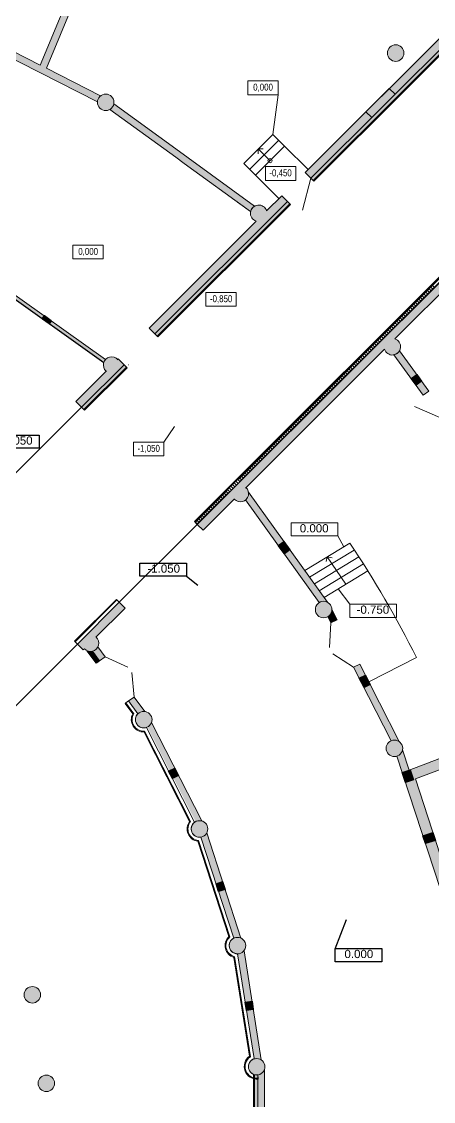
# Model space of a CAD drawing. Header units: millimetres. Extents: x 72919 to 485785, y -53256 to 338519.
# Drawn here: x 356589 to 371519, y 181885 to 221098 of the extents above; entities that cross this region are included whole.
import ezdxf
from ezdxf.enums import TextEntityAlignment as Align

# ---------------------------------------------------------------- set-up
doc = ezdxf.new("R2010")
doc.units = ezdxf.units.MM
doc.layers.add('1', color=7, linetype='Continuous')
for name, color, linetype, lineweight in [('door', 177, 'Continuous', 9), ('h', 7, 'Continuous', 9), ('stairs', 4, 'Continuous', 5), ('wall', 5, 'Continuous', 40)]:
    doc.layers.add(name, color=color, linetype=linetype, lineweight=lineweight)
doc.styles.add('STW_ARIAL', font='arial.ttf')
doc.styles.add('Шрифт надписей', font='ARIALN.TTF')

# ---------------------------------------------------------------- blocks, each defined once
blk = doc.blocks.new('сердечник для 125')
at = {"lineweight": 40, "ltscale": 200, "true_color": 0x000000}
h = blk.add_hatch(color=18, dxfattribs=at)
h.dxf.hatch_style = 1
h.paths.add_polyline_path([(-779283, 728683), (-779583, 728683), (-779583, 728558), (-779283, 728558)])
at = {"color": 18, "lineweight": 40, "true_color": 0x000000}
blk.add_lwpolyline([(-779283, 728683), (-779583, 728683), (-779583, 728558), (-779283, 728558)], close=True, dxfattribs=at)
at = {"ltscale": 0.740741}
for points in [[(-779408, 728682), (-779408, 728683)], [(-779283, 728558), (-779283, 728558)]]:
    blk.add_lwpolyline(points, dxfattribs=at)

msp = doc.modelspace()

# ---------------------------------------------------------------- hatches: boundary and pattern name
at = {"ltscale": 500, "true_color": 0x000000}
h = msp.add_hatch(color=18, dxfattribs=at)
h.dxf.hatch_style = 1
edge = h.paths.add_edge_path()
edge.add_arc((359638.39608, 218166.84822), 300, 128.241515783, 177.49029633)
edge.add_line((359338.68383, 218179.9848), (353716.68986, 221044.53391))
edge.add_line((353716.68986, 221044.53391), (353830.18749, 221267.28554))
edge.add_line((353830.18749, 221267.28554), (357265.06005, 219517.13049))
edge.add_line((357265.06005, 219517.13049), (360144.89692, 226469.56473))
edge.add_line((360144.89692, 226469.56473), (359833.03567, 226628.44519))
edge.add_line((359833.03567, 226628.44519), (359946.52139, 226851.20276))
edge.add_line((359946.52139, 226851.20276), (361433.983, 226093.40203))
edge.add_line((361433.983, 226093.40203), (361552.00869, 226325.07068))
edge.add_line((361552.00869, 226325.07068), (361774.7663, 226211.5848))
edge.add_line((361774.7663, 226211.5848), (361656.74082, 225979.91654))
edge.add_line((361656.74082, 225979.91654), (363603.51097, 224988.11736))
edge.add_line((363603.51097, 224988.11736), (363603.02285, 224987.78126))
edge.add_arc((363635.5101, 224689.54548), 300, 96.21679904, 152.714470624)
edge.add_line((363368.89019, 224827.07301), (360368.34235, 226355.7285))
edge.add_line((360368.34235, 226355.7285), (357488.50038, 219403.28195))
edge.add_line((357488.50038, 219403.28195), (359452.70278, 218402.4708))
h = msp.add_hatch(color=18, dxfattribs=at)
h.dxf.hatch_style = 1
edge = h.paths.add_edge_path()
edge.add_line((369920.60284, 218672.60253), (370131.83835, 218461.36702))
edge.add_line((370131.83835, 218461.36702), (376511.34143, 224840.87011))
edge.add_line((376511.34143, 224840.87011), (375419.76704, 225772.36908))
edge.add_arc((375119.77484, 225770.2047), 300, 0.413370428, 299.317838551)
edge.add_line((375266.67103, 225508.62964), (376069.62943, 224823.42217))
edge.add_line((376069.62943, 224823.42217), (366869.28879, 215623.08153))
edge.add_line((366869.28879, 215623.08153), (367081.42082, 215410.9495))
edge.add_line((367081.42082, 215410.9495), (369283.31021, 217612.83889))
edge.add_line((369283.31021, 217612.83889), (369072.07471, 217824.07439))
edge.add_line((369072.07471, 217824.07439), (369920.60284, 218672.60253))
h = msp.add_hatch(color=18, dxfattribs=at)
h.dxf.hatch_style = 1
edge = h.paths.add_edge_path()
edge.add_line((364115.01502, 203994.61766), (362958.98829, 202838.59093))
edge.add_line((362958.98829, 202838.59093), (363171.12032, 202626.45889))
edge.add_line((363171.12032, 202626.45889), (364300.86506, 203756.20363))
edge.add_arc((364521.50092, 203959.47639), 300, 222.654503359, 407.345496641)
edge.add_line((364724.77368, 204180.11225), (369745.83287, 209201.17144))
edge.add_arc((370032.57042, 209289.38468), 300, 197.100227326, 432.899772674)
edge.add_line((370120.78366, 209576.12223), (380732.10707, 220187.44564))
edge.add_line((380732.10707, 220187.44564), (381404.65013, 219371.84061))
edge.add_arc((381666.7817, 219225.93981), 300, 150.899961105, 450.06902313)
edge.add_line((381666.42029, 219525.9396), (380753.47821, 220633.08085))
edge.add_line((380753.47821, 220633.08085), (364530.66286, 204410.2655))
edge.add_line((364530.66286, 204410.2655), (364115.01502, 203994.61766))
h = msp.add_hatch(color=18, dxfattribs=at)
h.dxf.hatch_style = 1
edge = h.paths.add_edge_path()
edge.add_arc((370153.09659, 219954.24172), 300, 0, 360)
h = msp.add_hatch(color=18, dxfattribs=at)
h.dxf.hatch_style = 1
edge = h.paths.add_edge_path()
edge.add_arc((359638.39608, 218166.84822), 300, 0, 360)
h = msp.add_hatch(color=18, dxfattribs=at)
h.dxf.hatch_style = 1
h.paths.add_polyline_path([(369920.60284, 218672.60253), (369072.07471, 217824.07439), (369284.20674, 217611.94235), (370132.73488, 218460.47049)])
h = msp.add_hatch(color=18, dxfattribs=at)
h.dxf.hatch_style = 1
edge = h.paths.add_edge_path()
edge.add_line((362318.69489, 216374.50299), (362323.28782, 216382.65387))
edge.add_line((362323.28782, 216382.65387), (362630.74504, 216159.22904))
edge.add_line((362630.74504, 216159.22904), (362626.15212, 216151.07816))
edge.add_line((362626.15212, 216151.07816), (365037.90704, 214398.48991))
edge.add_arc((365185.65844, 214137.39697), 300, 119.505339529, 168.754122258)
edge.add_line((364891.41865, 214195.90289), (362482.89711, 215946.14149))
edge.add_line((362482.89711, 215946.14149), (362483.86162, 215945.44059))
edge.add_line((362483.86162, 215945.44059), (362176.40439, 216168.86542))
edge.add_line((362176.40439, 216168.86542), (362175.43988, 216169.56632))
edge.add_line((362175.43988, 216169.56632), (359786.24411, 217905.76115))
edge.add_arc((359639.10845, 218167.20158), 300, 299.370306201, 348.618942906)
edge.add_line((359933.2094, 218108.00161), (362318.69489, 216374.50299))
h = msp.add_hatch(color=18, dxfattribs=at)
h.dxf.hatch_style = 1
edge = h.paths.add_edge_path()
edge.add_line((365096.60578, 213850.39853), (361214.33235, 209964.68431))
edge.add_line((361214.33235, 209964.68431), (361426.46438, 209752.55228))
edge.add_line((361426.46438, 209752.55228), (366232.89268, 214562.42136))
edge.add_line((366232.89268, 214562.42136), (366020.76065, 214774.55339))
edge.add_line((366020.76065, 214774.55339), (365471.55657, 214225.34932))
edge.add_arc((365184.81902, 214137.13608), 300, 17.100227327, 252.899772673)
edge = h.paths.add_edge_path()
edge.add_line((360305.69984, 208635.22852), (360093.56781, 208847.36055))
edge.add_arc((359875.9271, 208622.57536), 312.88314, 45.925157087, 224.074842907)
edge.add_line((359651.14191, 208404.93466), (358553.71304, 207307.50578))
edge.add_line((358553.71304, 207307.50578), (358765.84507, 207095.37375))
edge.add_line((358765.84507, 207095.37375), (359890.052, 208219.58067))
edge.add_line((359890.052, 208219.58067), (360305.69984, 208635.22852))
h = msp.add_hatch(color=18, dxfattribs=at)
h.dxf.hatch_style = 1
edge = h.paths.add_edge_path()
edge.add_arc((359854.61305, 208625.38759), 300, 138.980922109, 163.199345963)
edge.add_line((359567.41819, 208712.10041), (355816.68175, 211400.6102))
edge.add_line((355816.68175, 211400.6102), (355901.34665, 211493.7183))
edge.add_line((355901.34665, 211493.7183), (359628.26572, 208822.28068))
h = msp.add_hatch(color=18, dxfattribs=at)
h.dxf.hatch_style = 1
h.paths.add_polyline_path([(370891.72432, 207894.19808), (370713.28702, 208135.35907), (370914.25619, 208284.05807), (371092.6935, 208042.89707)])
h = msp.add_hatch(color=18, dxfattribs=at)
h.dxf.hatch_style = 1
h.paths.add_polyline_path([(366096.88131, 202220.70228), (366320.6054, 201913.54494), (366118.32977, 201766.21351), (365894.60568, 202073.37085)])
h = msp.add_hatch(color=18, dxfattribs=at)
h.dxf.hatch_style = 1
edge = h.paths.add_edge_path()
edge.add_line((358822.41362, 198277.75219), (358863.30048, 198318.63905))
edge.add_arc((359083.45121, 198522.43713), 300, 222.791069429, 407.20893057)
edge.add_line((359287.24929, 198742.58786), (360342.6932, 199798.03177))
edge.add_line((360342.6932, 199798.03177), (360130.56116, 200010.1638))
edge.add_line((360130.56116, 200010.1638), (358610.28158, 198489.88422))
edge.add_line((358610.28158, 198489.88422), (358822.41362, 198277.75219))
h = msp.add_hatch(color=18, dxfattribs=at)
h.dxf.hatch_style = 1
edge = h.paths.add_edge_path()
edge.add_arc((367539.58531, 199745.84772), 300, 0, 360)
h = msp.add_hatch(color=18, dxfattribs=at)
h.dxf.hatch_style = 1
h.paths.add_polyline_path([(367695.2689, 199489.40548, -0.0037336171), (367691.42187, 199487.10913), (367762.29201, 199348.01639), (367805.02748, 199264.14194), (367823.93102, 199273.77362, 0.0017418176)])
h = msp.add_hatch(color=18, dxfattribs=at)
h.dxf.hatch_style = 1
h.paths.add_polyline_path([(369053.88574, 197363.75917), (369226.8328, 197025.39928), (369004.00902, 196911.50659), (368831.06196, 197249.86648)])
h = msp.add_hatch(color=18, dxfattribs=at)
h.dxf.hatch_style = 1
edge = h.paths.add_edge_path()
edge.add_arc((361016.88805, 195748.7337), 300, 0, 360)
h = msp.add_hatch(color=18, dxfattribs=at)
h.dxf.hatch_style = 1
edge = h.paths.add_edge_path()
edge.add_arc((370107.05214, 194706.91035), 300, 0, 360)
h = msp.add_hatch(color=18, dxfattribs=at)
h.dxf.hatch_style = 1
h.paths.add_polyline_path([(361919.93701, 193877.2793), (362142.68864, 193990.77692), (362278.88579, 193723.47497), (362056.13416, 193609.97734)])
h = msp.add_hatch(color=18, dxfattribs=at)
h.dxf.hatch_style = 1
h.paths.add_polyline_path([(370676.17193, 193924.03366), (370793.50852, 193562.60563), (370508.16872, 193469.97087), (370390.83213, 193831.39891)])
h = msp.add_hatch(color=18, dxfattribs=at)
h.dxf.hatch_style = 1
edge = h.paths.add_edge_path()
edge.add_arc((363039.37371, 191779.38209), 300, 0, 360)
h = msp.add_hatch(color=18, dxfattribs=at)
h.dxf.hatch_style = 1
h.paths.add_polyline_path([(371139.99518, 191530.63352), (371502.06441, 191645.97634), (371593.12514, 191360.13032), (371231.0559, 191244.7875)])
h = msp.add_hatch(color=18, dxfattribs=at)
h.dxf.hatch_style = 1
edge = h.paths.add_edge_path()
edge.add_arc((364416.01583, 187542.51332), 300, 0, 360)
h = msp.add_hatch(color=18, dxfattribs=at)
h.dxf.hatch_style = 1
edge = h.paths.add_edge_path()
edge.add_arc((356978.53668, 185757.8758), 300, 0, 360)
h = msp.add_hatch(color=18, dxfattribs=at)
h.dxf.hatch_style = 1
h.paths.add_polyline_path([(364697.69701, 185483.23703), (364944.06047, 185522.31985), (364991.06434, 185226.025), (364744.70087, 185186.94219)])
h = msp.add_hatch(color=18, dxfattribs=at)
h.dxf.hatch_style = 1
edge = h.paths.add_edge_path()
edge.add_arc((365112.91689, 183142.45317), 300, 0, 360)
h = msp.add_hatch(color=18, dxfattribs=at)
h.dxf.hatch_style = 1
edge = h.paths.add_edge_path()
edge.add_arc((357486.77632, 182543.72897), 300, 0, 360)
at = {"layer": '1', "ltscale": 500, "true_color": 0x000000}
h = msp.add_hatch(color=18, dxfattribs=at)
h.dxf.hatch_style = 1
edge = h.paths.add_edge_path()
edge.add_line((363681.4372, 189803.31387), (363876.40379, 189866.66235))
edge.add_line((363876.40379, 189866.66235), (363969.10888, 189581.3454))
edge.add_line((363969.10888, 189581.3454), (363774.1423, 189517.99691))
edge.add_line((363731.34475, 189504.09115), (363638.63966, 189789.4081))
at = {"layer": 'wall', "lineweight": 18, "ltscale": 0.007407, "true_color": 0x000000}
h = msp.add_hatch(color=18, dxfattribs=at)
h.dxf.hatch_style = 1
h.paths.add_polyline_path([(376946.80219, 225276.33087), (367081.42082, 215410.9495), (367166.27363, 215326.09668), (377111.20486, 225271.02791), (375709.46303, 226836.80487), (375620.83453, 226755.90376)])
h = msp.add_hatch(color=18, dxfattribs=at)
h.dxf.hatch_style = 1
h.paths.add_polyline_path([(363143.8358, 211303.65965), (363015.48521, 211345.0147), (361539.58177, 209869.11164), (361433.84342, 209745.30793), (361509.70858, 209669.53285)])
h.paths.add_polyline_path([(366317.7455, 214477.56855), (366232.89268, 214562.42136), (363015.48521, 211345.0147), (363143.8358, 211303.65965)])
h = msp.add_hatch(color=18, dxfattribs=at)
h.dxf.hatch_style = 1
edge = h.paths.add_edge_path()
edge.add_line((371357.20449, 207678.84499), (371154.95024, 207531.89868))
edge.add_line((371154.95024, 207531.89868), (370091.7428, 208995.27818))
edge.add_arc((370032.57042, 209289.38468), 300, 281.375681648, 330.624318352)
edge.add_line((370293.99705, 209142.22449), (371357.20449, 207678.84499))
h = msp.add_hatch(color=18, dxfattribs=at)
h.dxf.hatch_style = 1
h.paths.add_polyline_path([(358850.69789, 207010.52094), (358765.84507, 207095.37375), (360305.69984, 208635.22852), (360390.55265, 208550.3757)])
h = msp.add_hatch(color=18, dxfattribs=at)
h.dxf.hatch_style = 1
edge = h.paths.add_edge_path()
edge.add_arc((364521.50092, 203959.47639), 300, 309.310579894, 369.473712737)
edge.add_line((364817.40928, 204008.85492), (366111.19544, 202203.24889))
edge.add_line((366111.19544, 202203.24889), (365908.93682, 202056.2994))
edge.add_line((365908.93682, 202056.2994), (364711.55804, 203727.35942))
h = msp.add_hatch(color=18, dxfattribs=at)
h.dxf.hatch_style = 1
edge = h.paths.add_edge_path()
edge.add_line((366111.19544, 202203.24889), (365908.93682, 202056.2994))
edge.add_line((365908.93682, 202056.2994), (367381.99651, 200000.4995))
edge.add_arc((367540.62587, 199745.93326), 299.9454, 61.736772245, 121.928515665, ccw=False)
edge.add_line((367682.65692, 200010.1196), (367601.19224, 200123.81158))
edge.add_line((367601.19224, 200123.81158), (367556.43027, 200186.28133))
edge.add_line((367556.43027, 200186.28133), (366111.19544, 202203.24889))
h = msp.add_hatch(color=18, dxfattribs=at)
h.dxf.hatch_style = 1
h.paths.add_polyline_path([(360045.70835, 200095.01662), (358525.42877, 198574.73704), (358610.28158, 198489.88422), (360130.56116, 200010.1638), (360045.70835, 200095.01662)], flags=0)
h = msp.add_hatch(color=18, dxfattribs=at)
h.dxf.hatch_style = 1
h.paths.add_polyline_path([(367839.58309, 199747.00106, -0.2630855336), (367695.2689, 199489.40548, -0.0017418176), (367823.93102, 199273.77362), (368027.77986, 199377.6381)])
h = msp.add_hatch(color=18, dxfattribs=at)
h.dxf.hatch_style = 1
edge = h.paths.add_edge_path()
edge.add_arc((359083.45121, 198522.43713), 300, 255.598580989, 284.25175242)
edge.add_line((359157.30609, 198231.67012), (359411.04942, 197882.42239))
edge.add_line((359411.04942, 197882.42239), (359313.96738, 197811.88816))
edge.add_line((359313.96738, 197811.88816), (359008.83704, 198231.86403))
h = msp.add_hatch(color=18, dxfattribs=at)
h.dxf.hatch_style = 1
edge = h.paths.add_edge_path()
edge.add_arc((359083.45121, 198522.43713), 300, 284.25175242, 333.144745539)
edge.add_line((359351.09638, 198386.9157), (359613.32285, 198029.3423))
edge.add_line((359613.32285, 198029.3423), (359412.21217, 197880.82199))
edge.add_line((359412.21217, 197880.82199), (359157.30609, 198231.67012))
h = msp.add_hatch(color=18, dxfattribs=at)
h.dxf.hatch_style = 1
edge = h.paths.add_edge_path()
edge.add_line((368849.59266, 197764.71345), (368626.84028, 197651.21729))
edge.add_line((368626.84028, 197651.21729), (369991.09453, 194983.59398))
edge.add_arc((370107.05214, 194706.91035), 300, 53.794735121, 112.738468139, ccw=False)
edge.add_line((370284.25608, 194948.98216), (368849.59266, 197764.71345))
h = msp.add_hatch(color=18, dxfattribs=at)
h.dxf.hatch_style = 1
edge = h.paths.add_edge_path()
edge.add_line((361047.95135, 196054.78824), (360673.81402, 196569.70142))
edge.add_line((360673.81402, 196569.70142), (360469.38974, 196425.71396))
edge.add_line((360469.38974, 196425.71396), (360804.0296, 195965.17759))
edge.add_arc((361046.40451, 195686.09163), 368.69986, 89.759622028, 123.983489568, ccw=False)
h = msp.add_hatch(color=18, dxfattribs=at)
h.dxf.hatch_style = 1
edge = h.paths.add_edge_path()
edge.add_arc((379293.87615, 191112.52637), 301.76938, 13.840663234, 98.24930478, ccw=False)
edge.add_line((379586.88359, 191184.71643), (377806.10069, 196665.40264))
edge.add_line((377806.10069, 196665.40264), (370643.30552, 193913.47981))
edge.add_line((370643.30552, 193913.47981), (370868.56518, 193592.92003))
edge.add_line((370868.56518, 193592.92003), (373062.90685, 194434.55303))
edge.add_line((373062.90685, 194434.55303), (374411.01041, 190285.51629))
edge.add_line((374411.01041, 190285.51629), (374349.19174, 190265.43019))
edge.add_line((374349.19174, 190265.43019), (374466.61818, 189904.02871))
edge.add_line((374466.61818, 189904.02871), (374828.01966, 190021.45515))
edge.add_line((374828.01966, 190021.45515), (374710.59322, 190382.85663))
edge.add_line((374710.59322, 190382.85663), (374648.77454, 190362.77053))
edge.add_line((374648.77454, 190362.77053), (373296.64366, 194524.20207))
edge.add_line((373296.64366, 194524.20207), (375395.88734, 195329.36053))
edge.add_line((375395.88734, 195329.36053), (376844.87468, 190869.8354))
edge.add_line((376844.87468, 190869.8354), (376783.05601, 190849.7493))
edge.add_line((376783.05601, 190849.7493), (376900.48245, 190488.34782))
edge.add_line((376900.48245, 190488.34782), (377261.88393, 190605.77426))
edge.add_line((377261.88393, 190605.77426), (377144.45749, 190967.17574))
edge.add_line((377144.45749, 190967.17574), (377082.63882, 190947.08964))
edge.add_line((377082.63882, 190947.08964), (375629.62416, 195419.00957))
edge.add_line((375629.62416, 195419.00957), (377691.28818, 196209.75447))
edge.add_line((377691.28818, 196209.75447), (379250.5781, 191411.17338))
h = msp.add_hatch(color=18, dxfattribs=at)
h.dxf.hatch_style = 1
h.paths.add_polyline_path([(360372.19059, 196355.36886), (360656.30209, 195964.32292), (360804.14671, 195964.98846), (360469.27263, 196425.90309), (360372.19059, 196355.36886)], flags=0)
h = msp.add_hatch(color=18, dxfattribs=at)
h.dxf.hatch_style = 1
h.paths.add_polyline_path([(361044.10586, 195327.30094), (361112.98991, 195461.00217, -0.7835964582), (360804.14671, 195964.98846), (360653.74535, 195964.31141, 0.5969605305), (361044.10586, 195327.30094)], flags=0)
h = msp.add_hatch(color=18, dxfattribs=at)
h.dxf.hatch_style = 1
h.paths.add_polyline_path([(362716.96376, 192048.70353), (362863.08127, 192026.25447), (361112.98991, 195461.00217), (361045.27686, 195329.5738), (362716.96376, 192048.70353)], flags=0)
h = msp.add_hatch(color=18, dxfattribs=at)
h.dxf.hatch_style = 1
edge = h.paths.add_edge_path()
edge.add_line((361303.68709, 195637.46544), (363123.4663, 192066.91291))
edge.add_arc((363038.71584, 191777.96071), 301.12458, 73.653444621, 117.620109578)
edge.add_line((362899.11237, 192044.76941), (361153.31591, 195481.05132))
edge.add_arc((360974.47375, 195803.47196), 368.69986, 299.016510432, 333.240377972)
h = msp.add_hatch(color=18, dxfattribs=at)
h.dxf.hatch_style = 1
edge = h.paths.add_edge_path()
edge.add_line((370868.56518, 193592.92003), (370643.30552, 193913.47981))
edge.add_line((370643.30552, 193913.47981), (370402.47207, 194654.68906))
edge.add_arc((370109.60547, 194705.74925), 297.28436, 287.60476045, 350.110103217, ccw=False)
edge.add_line((370199.51885, 194422.38805), (371762.34459, 189612.38303))
edge.add_arc((371856.78106, 189328.79075), 298.9027, 12.235437836, 108.417802849, ccw=False)
edge.add_line((372148.89419, 189392.13699), (372225.40488, 189416.99682))
edge.add_line((372225.40488, 189416.99682), (370868.56518, 193592.92003))
h = msp.add_hatch(color=18, dxfattribs=at)
h.dxf.hatch_style = 1
h.paths.add_polyline_path([(363000.32309, 191358.90472), (363089.28127, 191480.15937, -0.7833357485), (362863.08127, 192026.25447), (362714.43835, 192049.09153, 0.5968033581), (363000.32309, 191358.90472)], flags=0)
h = msp.add_hatch(color=18, dxfattribs=at)
h.dxf.hatch_style = 1
h.paths.add_polyline_path([(364139.71397, 187858.93179), (364280.70314, 187813.33988), (363089.28127, 191480.15937), (363001.83446, 191360.9648), (364139.71397, 187858.93179)], flags=0)
h = msp.add_hatch(color=18, dxfattribs=at)
h.dxf.hatch_style = 1
edge = h.paths.add_edge_path()
edge.add_line((364540.13483, 187823.9894), (363302.15114, 191635.52954))
edge.add_arc((363037.90346, 191779.92197), 301.12458, 287.379890422, 331.346555379, ccw=False)
edge.add_line((363087.17331, 191479.32814), (364282.52704, 187815.04538))
edge.add_arc((364424.73018, 187473.81609), 368.69986, 71.759622028, 105.983489568, ccw=False)
h = msp.add_hatch(color=18, dxfattribs=at)
h.dxf.hatch_style = 1
h.paths.add_polyline_path([(364311.36878, 187138.98708), (364418.08921, 187245.78026, -0.792794765), (364280.70314, 187813.33988), (364137.2207, 187859.73804, 0.6009031066), (364311.36878, 187138.98708)], flags=0)
h = msp.add_hatch(color=18, dxfattribs=at)
h.dxf.hatch_style = 1
h.paths.add_polyline_path([(364889.96895, 183505.33201), (365022.09931, 183438.32596), (364418.08921, 187245.78026), (364313.23406, 187140.85363), (364889.96895, 183505.33201)], flags=0)
h = msp.add_hatch(color=18, dxfattribs=at)
h.dxf.hatch_style = 1
edge = h.paths.add_edge_path()
edge.add_line((364654.42112, 187348.09824), (365282.32199, 183390.0454))
edge.add_arc((365106.30971, 183127.14593), 316.38024, 56.197528657, 105.709639204)
edge.add_line((365020.64584, 183431.70816), (364421.63575, 187239.20413))
edge.add_arc((364388.68299, 187612.9103), 375.15622, 275.039208081, 315.100008852)
h = msp.add_hatch(color=18, dxfattribs=at)
h.dxf.hatch_style = 1
h.paths.add_polyline_path([(364887.6621, 183506.50186, 0.7945149724), (365163.83257, 182725.55866), (365150.43379, 182844.80828, -0.9037241303), (365022.09931, 183438.32596), (364887.6621, 183506.50186)], flags=0)
h = msp.add_hatch(color=18, dxfattribs=at)
h.dxf.hatch_style = 1
h.paths.add_polyline_path([(365030.43379, 182854.02474), (365030.43379, 177495.88604), (365150.43379, 177411.0471), (365150.43379, 182854.02474)])
h = msp.add_hatch(color=18, dxfattribs=at)
h.dxf.hatch_style = 1
edge = h.paths.add_edge_path()
edge.add_arc((365090.41689, 183183.50935), 334.90616, 280.323463023, 337.771550406)
edge.add_line((365400.43379, 183056.81419), (365400.43379, 177313.60624))
edge.add_arc((365190.4156, 177073.40456), 319.06815, 48.835467008, 97.198547736)
edge.add_line((365150.43379, 177389.95777), (365150.43379, 182854.02474))

# ---------------------------------------------------------------- linework, layer by layer
at = {"color": 18, "ltscale": 500, "true_color": 0x000000}
for points in [[(415650.43379, 180914.99944, 0.4142135624), (336810.43379, 259754.99944), (221610.43379, 259754.99944, 0.4142135624), (142770.43379, 180914.99944), (142770.43379, 104414.99944, 0.4142135624), (221610.43379, 25574.99944), (336810.43379, 25574.99944, 0.4142135624), (415650.43379, 104414.99944)], [(414950.43379, 180914.99944, 0.4142135624), (336810.43379, 259054.99944), (221610.43379, 259054.99944, 0.4142135624), (143470.43379, 180914.99944), (143470.43379, 104414.99944, 0.4142135624), (221610.43379, 26274.99944), (336810.43379, 26274.99944, 0.4142135624), (414950.43379, 104414.99944)]]:
    msp.add_lwpolyline(points, format="xyb", close=True, dxfattribs=at)
for points in [[(355816.68175, 211400.6102), (359567.41819, 208712.10041)], [(362572.79608, 200954.32811), (362978.0233, 200633.69696)], [(367953.20791, 187422.53861), (368365.51024, 188490.70304)]]:
    msp.add_lwpolyline(points, dxfattribs=at)
for points in [[(370891.72432, 207894.19808), (370713.28702, 208135.35907), (370914.25619, 208284.05807), (371092.6935, 208042.89707)], [(355532.02475, 206083.73119), (357227.13028, 206083.72828), (357227.12945, 205604.32859), (355532.02393, 205604.3315)], [(366096.88131, 202220.70228), (366320.6054, 201913.54494), (366118.32977, 201766.21351), (365894.60568, 202073.37085)], [(360877.69139, 201433.7278), (362572.79691, 201433.72489), (362572.79608, 200954.3252), (360877.69056, 200954.32811)], [(369053.88574, 197363.75917), (369226.8328, 197025.39928), (369004.00902, 196911.50659), (368831.06196, 197249.86648)], [(361919.93701, 193877.2793), (362142.68864, 193990.77692), (362278.88579, 193723.47497), (362056.13416, 193609.97734)], [(370676.17193, 193924.03366), (370793.50852, 193562.60563), (370508.16872, 193469.97087), (370390.83213, 193831.39891)], [(371139.99518, 191530.63352), (371502.06441, 191645.97634), (371593.12514, 191360.13032), (371231.0559, 191244.7875)], [(363638.63966, 189789.4081), (363876.40379, 189866.66235), (363969.10888, 189581.3454), (363731.34475, 189504.09115)], [(367953.20794, 187438.06134), (369648.31346, 187438.05843), (369648.31264, 186958.65874), (367953.20711, 186958.66165)], [(364697.69701, 185483.23703), (364944.06047, 185522.31985), (364991.06434, 185226.025), (364744.70087, 185186.94219)]]:
    msp.add_lwpolyline(points, close=True, dxfattribs=at)
at = {"layer": 'door', "linetype": 'ByBlock', "ltscale": 100}
msp.add_line((367081.42082, 215410.9495), (366770.83797, 214251.83851), dxfattribs=at)
at = {"layer": 'door', "linetype": 'ByBlock'}
for p, q in [((355937.41795, 204266.94663), (358765.84507, 207095.37375)), ((360130.56116, 200010.1638), (362958.98829, 202838.59093)), ((353618.10771, 193497.71035), (358610.28158, 198489.88422))]:
    msp.add_line(p, q, dxfattribs=at)
at = {"layer": 'door', "ltscale": 100}
for p, q in [((370835.06789, 207121.52816), (371748.61335, 206714.79151)), ((367805.02748, 199264.14194), (367757.91921, 198365.37567)), ((368626.84028, 197651.21729), (367872.03999, 198141.39738)), ((359615.80056, 198025.93201), (360437.99148, 197659.86904)), ((360673.81402, 196569.70142), (360579.7384, 197464.77113))]:
    msp.add_line(p, q, dxfattribs=at)
at = {"layer": 'h'}
for p, q in [((368054.54039, 202417.42358), (368276.8152, 202029.48468)), ((368487.86226, 199941.97679), (368072.4127, 200500.35539))]:
    msp.add_line(p, q, dxfattribs=at)
for points in [[(364793.65312, 218944.01289), (365893.65312, 218944.01289), (365893.65312, 218444.01289), (364793.65312, 218444.01289)], [(365427.9956, 215833.09973), (366527.9956, 215833.09973), (366527.9956, 215333.09973), (365427.9956, 215333.09973)], [(358451.42082, 212978.83384), (359551.42082, 212978.83384), (359551.42082, 212478.83384), (358451.42082, 212478.83384)], [(363273.6058, 211261.84726), (364373.6058, 211261.84726), (364373.6058, 210761.84726), (363273.6058, 210761.84726)], [(360646.54049, 205826.85588), (361746.54049, 205826.85588), (361746.54049, 205326.85588), (360646.54049, 205326.85588)], [(366359.43569, 202896.82618), (368054.54121, 202896.82327), (368054.54039, 202417.42358), (366359.43487, 202417.42649)], [(368487.86226, 199941.97679), (370182.96778, 199941.97388), (370182.96695, 199462.57419), (368487.86143, 199462.5771)]]:
    msp.add_lwpolyline(points, close=True, dxfattribs=at)
msp.add_lwpolyline([(365893.65312, 218444.01289), (365702.5626, 217001.93975)], dxfattribs=at)
at = {"layer": 'h', "ltscale": 0.740741}
msp.add_lwpolyline([(361746.54049, 205826.85588), (362137.28064, 206390.0304)], dxfattribs=at)
at = {"layer": 'stairs', "color": 4}
for q in [(365352.4468, 216471.60967), (365172.23251, 216291.39538)]:
    msp.add_line((365172.23251, 216471.60967), q, dxfattribs=at)
at = {"layer": 'stairs', "color": 4, "lineweight": 18}
for p, q in [((365596.49658, 216047.3456), (365172.23251, 216471.60967)), ((366855.5222, 201164.46757), (368487.10652, 202157.59888)), ((367030.74922, 200919.92101), (368653.34635, 201907.5819)), ((367205.97623, 200675.37445), (368817.56684, 201656.33576)), ((367381.20325, 200430.82789), (368981.2004, 201404.73236)), ((367556.43027, 200186.28133), (369139.95463, 201150.15896))]:
    msp.add_line(p, q, dxfattribs=at)
at = {"layer": 'stairs', "color": 4, "ltscale": 100}
for p, q in [((364641.90243, 215941.27958), (365066.16649, 215517.01551)), ((368346.80697, 200667.37682), (367671.31436, 201661.03323))]:
    msp.add_line(p, q, dxfattribs=at)
for points in [[(365702.5626, 217001.93975), (364641.90243, 215941.27958)], [(366126.82667, 216577.67569), (365702.5626, 217001.93975)], [(365914.69463, 216789.80772), (364854.03446, 215729.14755)], [(366975.3548, 215729.14755), (366126.82667, 216577.67569), (365066.16649, 215517.01551), (365914.69463, 214668.48738)]]:
    msp.add_lwpolyline(points, dxfattribs=at)
at = {"layer": 'stairs', "color": 4, "lineweight": 18}
msp.add_lwpolyline([(369175.5661, 197124.94414), (370906.32904, 198006.79757)], dxfattribs=at)
msp.add_circle((365596.49658, 216047.3456), 75.52444, dxfattribs=at)
msp.add_arc((336810.43377, 180914.99944), 38140, 26.623971002, 33.846083118, dxfattribs=at)
at = {"layer": 'wall', "color": 18, "lineweight": 18, "ltscale": 0.007407, "true_color": 0x000000}
for p, q in [((366869.28879, 215623.08153), (376069.62943, 224823.42217)), ((376511.34143, 224840.87011), (367081.42082, 215410.9495)), ((380753.47821, 220633.08085), (364319.33673, 204198.93937)), ((370120.78366, 209576.12223), (380732.10707, 220187.44564)), ((367081.42082, 215410.9495), (366869.28879, 215623.08153)), ((364415.48963, 214542.95123), (364891.55194, 214197.0717)), ((364591.36462, 214724.18757), (365038.49826, 214399.32595)), ((361424.67936, 209754.20925), (361212.54732, 209966.34128)), ((364703.91593, 204159.2545), (369745.83287, 209201.17144)), ((371357.20449, 207678.84499), (370293.99705, 209142.22449)), ((360305.69984, 208635.22852), (358765.84507, 207095.37375)), ((360305.69984, 208635.22852), (360093.56781, 208847.36055)), ((371154.95024, 207531.89868), (370091.7428, 208995.27818)), ((358553.71304, 207307.50578), (359661.0275, 208414.82025)), ((360390.55265, 208550.3757), (358850.69789, 207010.52094)), ((371154.95024, 207531.89868), (371357.20449, 207678.84499)), ((358765.84507, 207095.37375), (358553.71304, 207307.50578)), ((358850.69789, 207010.52094), (358765.84507, 207095.37375)), ((364319.33673, 204198.93937), (362958.98829, 202838.59093)), ((367682.65692, 200010.1196), (364817.40928, 204008.85492)), ((363171.12032, 202626.45889), (364307.0802, 203762.41878)), ((367381.99651, 200000.4995), (364711.55804, 203727.35942)), ((362958.98829, 202838.59093), (363171.12032, 202626.45889)), ((367671.31436, 201661.03323), (367636.17878, 201487.65339)), ((367671.31436, 201661.03323), (367844.6942, 201625.89765)), ((384520.81304, 199245.1735), (370643.30552, 193913.47981)), ((370643.30552, 193913.47981), (370402.47207, 194654.68906)), ((371761.94062, 189613.68731), (370199.75724, 194421.59339)), ((373062.90685, 194434.55303), (370868.56518, 193592.92003)), ((372225.28886, 189417.3539), (370868.56518, 193592.92003))]:
    msp.add_line(p, q, dxfattribs=at)
at = {"layer": 'wall', "color": 18, "lineweight": 18, "ltscale": 0.007407, "true_color": 0x000000, "extrusion": (0.707107, -0.707107, 0)}
for p, q in [((364221.87037, 204313.60505), (380764.14098, 220855.87566)), ((364241.39931, 204290.70757), (380762.00843, 220811.31669)), ((362852.92227, 202944.65694), (364221.87037, 204313.60505)), ((362874.13547, 202923.44374), (364241.39931, 204290.70757)), ((362886.53178, 202911.04743), (364040.37125, 204064.88689))]:
    msp.add_line(p, q, dxfattribs=at)
at = {"layer": 'wall', "color": 18, "lineweight": 18, "ltscale": 0.007407, "true_color": 0x000000, "extrusion": (-0.707107, -0.707107, 0)}
for p, q in [((367187.48684, 215304.88348), (367081.42082, 215410.9495)), ((362958.98829, 202838.59093), (362852.92227, 202944.65694))]:
    msp.add_line(p, q, dxfattribs=at)
at = {"layer": 'wall', "color": 18, "lineweight": 18, "ltscale": 0.007407, "true_color": 0x000000}
for points in [[(363368.89019, 224827.07301), (360368.34235, 226355.7285), (359101.03694, 223296.10419), (359102.99073, 223294.85964), (358955.46406, 222944.66558), (358955.61271, 222945.02443), (357488.50038, 219403.28195), (359452.70278, 218402.4708)], [(377111.20486, 225271.02791), (367166.27363, 215326.09668)], [(364460.39362, 204484.90926), (380773.21546, 220797.7311)], [(369072.07471, 217824.07439), (369920.60284, 218672.60253), (370132.73488, 218460.47049), (369284.20674, 217611.94235), (369072.07471, 217824.07439)], [(361424.67936, 209754.20925), (366232.89268, 214562.42136), (366317.7455, 214477.56855)], [(361530.74537, 209648.14323), (366338.9587, 214456.35534), (366317.7455, 214477.56855), (361509.53217, 209669.35643)], [(355901.34665, 211493.7183), (359628.26572, 208822.28068)], [(361424.67936, 209754.20925), (361530.74537, 209648.14323)], [(359891.41804, 208045.88293), (359891.38894, 208051.21199), (358850.69789, 207010.52094), (358871.91109, 206989.30773), (360411.76586, 208529.1625), (360305.69984, 208635.22852)], [(360058.50551, 208812.29825), (360093.56781, 208847.36055)], [(360300.87575, 208630.40443), (360305.69984, 208635.22852)], [(359891.41804, 208045.88293), (359891.38894, 208051.21199)], [(362948.40363, 202849.17559), (364093.68632, 203994.45828)], [(358525.42877, 198574.73704), (360045.70835, 200095.01662), (360024.49514, 200116.22982), (358504.21556, 198595.95024), (358525.42877, 198574.73704)], [(358525.42877, 198574.73704), (358610.28158, 198489.88422), (360130.56116, 200010.1638), (360045.70835, 200095.01662)], [(359283.31701, 198738.65558), (360342.6932, 199798.03177), (360130.56116, 200010.1638), (358610.28158, 198489.88422), (358822.41362, 198277.75219), (358863.30048, 198318.63905)], [(367762.29201, 199348.01639), (367691.65237, 199486.65675), (367805.02748, 199264.14194), (368027.77986, 199377.6381), (367839.58309, 199747.00106)], [(358958.94712, 198249.49257), (359289.69687, 197794.2546), (359313.96738, 197811.88816), (359008.83704, 198231.86403)], [(359008.83704, 198231.86403), (359313.96738, 197811.88816), (359411.04942, 197882.42239), (359157.30609, 198231.67012)], [(359157.30609, 198231.67012), (359411.0686, 197882.39599)], [(359352.09069, 198388.89752), (359615.60999, 198026.19432)], [(359615.60999, 198026.19432), (359411.0686, 197882.39599)], [(369986.94499, 194981.8181), (368626.84028, 197651.21729), (368849.59266, 197764.71345), (370284.25608, 194948.98216)], [(360673.81402, 196569.70142), (360469.27263, 196425.90309)], [(361053.99278, 196046.43025), (360673.81402, 196569.70142)], [(360619.34094, 195964.15654), (360347.92008, 196337.73531), (360372.19059, 196355.36886), (360656.30209, 195964.32292), (360653.74535, 195964.31141)], [(360804.14671, 195964.98846), (360469.27263, 196425.90309), (360372.19059, 196355.36886), (360656.30209, 195964.32292)], [(360469.27263, 196425.90309), (360804.14671, 195964.98846)], [(362680.43438, 192054.31579), (361028.3486, 195296.7167)], [(361044.10586, 195327.30094), (361045.27686, 195329.5738), (362716.96376, 192048.70353), (362714.43835, 192049.09153)], [(361045.27686, 195329.5738), (362716.96376, 192048.70353)], [(361112.98991, 195461.00217), (362863.08127, 192026.25447)], [(362863.08127, 192026.25447), (361112.98991, 195461.00217)], [(361298.98282, 195646.64284), (363122.59162, 192067.60905)], [(363000.32309, 191358.90472), (363001.83446, 191360.9648), (364139.71397, 187858.93179), (364137.2207, 187859.73804)], [(363001.83446, 191360.9648), (364139.71397, 187858.93179)], [(363089.28127, 191480.15937), (364280.70314, 187813.33988)], [(364280.70314, 187813.33988), (363089.28127, 191480.15937)], [(363302.0249, 191634.4188), (364543.29781, 187814.17358)], [(364104.46667, 187870.32977), (362979.97276, 191331.16616)], [(364856.93636, 183522.08353), (364287.02027, 187114.62197)], [(364311.36878, 187138.98708), (364313.23406, 187140.85363), (364889.96895, 183505.33201), (364887.6621, 183506.50186)], [(364313.23406, 187140.85363), (364889.96895, 183505.33201)], [(364418.08921, 187245.78026), (365022.09931, 183438.32596)], [(365022.09931, 183438.32596), (364418.08921, 187245.78026)], [(364654.42112, 187348.09824), (365280.85147, 183399.31501)], [(365000.43379, 177496.00645), (365000.43379, 182854.02474), (365030.43379, 182854.02474), (365030.43379, 177474.79671)], [(365150.43379, 177326.2627), (365150.43379, 182854.02474), (365030.43379, 182854.02474), (365030.43379, 177472.05204)], [(365150.43379, 177389.95777), (365150.43379, 182854.02474)], [(365400.43379, 177313.60624), (365400.43379, 183056.81419)]]:
    msp.add_lwpolyline(points, dxfattribs=at)
at = {"layer": 'wall', "color": 18, "lineweight": 18, "ltscale": 0.007407, "true_color": 0x000000, "extrusion": (0.707107, -0.707107, 0)}
for points, elevation in [([(411884.30504, 0), (425976.68678, 0)], 107397.21878), ([(402304.65888, 0), (425366.5011, 0)], 113207.24981), ([(425244.51402, 0), (402301.98853, 0)], 113222.21878), ([(401714.17372, 0), (400079.30504, 0)], 113222.21878)]:
    msp.add_lwpolyline(points, dxfattribs=dict(at, elevation=elevation))
at = {"layer": 'wall', "color": 18, "lineweight": 18, "ltscale": 0.007407, "true_color": 0x000000}
for points in [[(359338.68383, 218179.9848), (353716.68986, 221044.53391, 0.2182575771), (353830.18749, 221267.28554), (357265.06005, 219517.13049), (358725.21773, 223042.0832), (358725.36713, 223042.44386), (358872.8938, 223392.63793), (358870.64196, 223393.16296)], [(359932.64908, 218108.40878), (362318.69489, 216374.50299), (362317.80457, 216375.14997), (362625.2618, 216151.72514), (362626.15212, 216151.07816), (365037.90704, 214398.48991, 0.2182582446), (364891.41865, 214195.90289), (362482.89711, 215946.14149), (362483.86162, 215945.44059), (362176.40439, 216168.86542), (362175.43988, 216169.56632), (359786.20634, 217905.7886)], [(361212.54732, 209966.34128), (365096.60578, 213850.39853, -1.6609870017), (365471.55657, 214225.34932), (366020.76065, 214774.55339), (366232.89268, 214562.42136), (361424.67936, 209754.20925)], [(360469.65962, 208629.48267), (360474.98868, 208629.45356, -0.8642762643)], [(361028.3486, 195296.7167, -0.5712377692), (360619.34094, 195964.15654)], [(360656.30209, 195964.32292), (360653.74535, 195964.31141, 0.5969605305), (361044.10586, 195327.30094), (361045.27686, 195329.5738)], [(360653.74535, 195964.31141, 0.5969605305), (361044.10586, 195327.30094)], [(361112.98991, 195461.00217, -0.7835964582), (360804.14671, 195964.98846)], [(362979.97276, 191331.16616, -0.5710910453), (362680.43438, 192054.31579)], [(362716.96376, 192048.70353), (362714.43835, 192049.09153, 0.5968033581), (363000.32309, 191358.90472), (363001.83446, 191360.9648)], [(362714.43835, 192049.09153, 0.5968033581), (363000.32309, 191358.90472)], [(363089.28127, 191480.15937, -0.7833357485), (362863.08127, 192026.25447)], [(364287.02027, 187114.62197, -0.5747346335), (364104.46667, 187870.32977)], [(364139.71397, 187858.93179), (364137.2207, 187859.73804, 0.6009031066), (364311.36878, 187138.98708), (364313.23406, 187140.85363)], [(364137.2207, 187859.73804, 0.6009031066), (364311.36878, 187138.98708)], [(364418.08921, 187245.78026, -0.792794765), (364280.70314, 187813.33988)], [(364887.6621, 183506.50186, 0.7945149724), (365163.83257, 182725.55866), (365167.18227, 182695.74625, -0.7789318078), (364856.93636, 183522.08353)], [(364889.96895, 183505.33201), (364887.6621, 183506.50186, 0.7945149724), (365163.83257, 182725.55866), (365150.43379, 182844.80828, -0.9037241303), (365022.09931, 183438.32596)]]:
    msp.add_lwpolyline(points, format="xyb", dxfattribs=at)
at = {"layer": 'wall', "color": 18, "lineweight": 18, "ltscale": 0.007407, "true_color": 0x000000, "extrusion": (-0.707107, -0.707107, 0)}
for elevation in [-412070.63647, -412070.63647, -412158.13647, -412158.13647, -412245.63647, -412245.63647, -411458.13647, -411458.13647, -411545.63647, -411545.63647, -411633.13647, -411633.13647, -411720.63647, -411720.63647, -411808.13647, -411808.13647, -411895.63647, -411895.63647, -411983.13647, -411983.13647, -410933.13647, -410933.13647, -411020.63647, -411020.63647, -411108.13647, -411108.13647, -411195.63647, -411195.63647, -411283.13647, -411283.13647, -411370.63647, -411370.63647, -410408.13647, -410408.13647, -410495.63647, -410495.63647, -410583.13647, -410583.13647, -410670.63647, -410670.63647, -410758.13647, -410758.13647, -410845.63647, -410845.63647, -409795.63647, -409795.63647, -409883.13647, -409883.13647, -409970.63647, -409970.63647, -410058.13647, -410058.13647, -410145.63647, -410145.63647, -410233.13647, -410233.13647, -410320.63647, -410320.63647, -409270.63647, -409358.13647, -409445.63647, -409533.13647, -409620.63647, -409708.13647, -409708.13647, -408745.63647, -408745.63647, -408833.13647, -408833.13647, -408920.63647, -408920.63647, -409008.13647, -409008.13647, -409095.63647, -409095.63647, -409183.13647, -409183.13647, -408133.13647, -408133.13647, -408220.63647, -408220.63647, -408308.13647, -408308.13647, -408395.63647, -408395.63647, -408483.13647, -408483.13647, -408570.63647, -408570.63647, -408658.13647, -408658.13647, -407608.13647, -407608.13647, -407695.63647, -407695.63647, -407783.13647, -407783.13647, -407958.13647, -407958.13647, -408045.63647, -408045.63647, -407083.13647, -407170.63647, -407170.63647, -407258.13647, -407258.13647, -407345.63647, -407345.63647, -407520.63647, -407520.63647, -406645.63647, -406733.13647, -406820.63647, -406908.13647, -405945.63647, -406208.13647, -406295.63647, -406383.13647, -405420.63647, -405508.13647, -405770.63647, -405858.13647, -404895.63647, -404983.13647, -405333.13647, -404458.13647, -404545.63647, -404020.63647, -404108.13647, -403145.63647, -403233.13647, -403583.13647, -402183.13647, -402270.63647, -401220.63647, -401308.13647, -400520.63647, -400170.63647, -400258.13647]:
    msp.add_lwpolyline([(113222.21878, 0), (113102.21878, 0)], dxfattribs=dict(at, elevation=elevation))
at = {"layer": 'wall', "color": 18, "lineweight": 18, "ltscale": 0.007407, "true_color": 0x000000}
msp.add_lwpolyline([(371357.20449, 207678.84499), (371154.95024, 207531.89868), (370091.7428, 208995.27818, 0.2182575771), (370293.99705, 209142.22449)], format="xyb", close=True, dxfattribs=at)
at = {"layer": 'wall', "color": 18, "lineweight": 18, "ltscale": 0.007407, "true_color": 0x000000, "extrusion": (0.707107, 0.707107, 0)}
for elevation in [407870.63647, 407870.63647, 407433.13647, 407433.13647, 406470.63647, 406558.13647, 406995.63647, 406033.13647, 406120.63647, 405595.63647, 405683.13647, 404808.13647, 405070.63647, 405158.13647, 405245.63647, 404283.13647, 404370.63647, 404633.13647, 404720.63647, 403758.13647, 403845.63647, 403933.13647, 404195.63647, 403320.63647, 403408.13647, 403495.63647, 403670.63647, 402620.63647, 402708.13647, 402795.63647, 402883.13647, 402970.63647, 403058.13647, 402095.63647, 402358.13647, 402445.63647, 402533.13647, 401483.13647, 401570.63647, 401658.13647, 401745.63647, 401833.13647, 401920.63647, 402008.13647, 400958.13647, 401045.63647, 401133.13647, 401395.63647, 400433.13647, 400608.13647, 400695.63647, 400783.13647, 400870.63647, 400083.13647, 400345.63647]:
    msp.add_lwpolyline([(-113222.21878, 0), (-113102.21878, 0)], dxfattribs=dict(at, elevation=elevation))
at = {"layer": 'wall', "color": 18, "lineweight": 18, "ltscale": 0.007407, "true_color": 0x000000}
for centre in [(370153.09659, 219954.24172), (359638.39608, 218166.84822), (367539.58531, 199745.84772), (361016.88805, 195748.7337), (370107.05214, 194706.91035), (363039.37371, 191779.38209), (364416.01583, 187542.51332), (356978.54791, 185756.38932), (365112.91689, 183142.45317), (357486.49929, 182542.24109)]:
    msp.add_circle(centre, 300, dxfattribs=at)
for centre, start, end in [((370032.57042, 209289.38468), 197.100227323, 72.899772673), ((370032.57042, 209289.38468), 197.100227323, 72.899772673), ((359854.61305, 208625.38759), 42.706038672, 227.293961307), ((364521.50092, 203959.47639), 222.654503355, 47.34549664), ((359083.45121, 198522.43713), 222.791069431, 47.208930577)]:
    msp.add_arc(centre, 300, start, end, dxfattribs=at)

# ---------------------------------------------------------------- block references
at = {"layer": 'wall', "color": 18, "lineweight": 18, "ltscale": 0.007407, "true_color": 0x000000, "rotation": 324.3672283987544}
msp.add_blockref('сердечник для 125', (566514.68915, -836017.76918), dxfattribs=at)

# ---------------------------------------------------------------- texts
at = {"color": 18, "ltscale": 500, "true_color": 0x000000, "style": 'STW_ARIAL'}
for s, p in [('-1.050', (356395.75048, 205885.16398)), ('-1.050', (361741.41712, 201235.16059)), ('0.000', (368816.93367, 187239.49413))]:
    msp.add_text(s, height=298.8, rotation=0.000098451, dxfattribs=at).set_placement(p, align=Align.MIDDLE_CENTER)
at = {"layer": 'h', "style": 'STW_ARIAL'}
for s, p in [('0.000', (367197.54154, 202698.25896)), ('-0.750', (369325.96811, 199743.40957))]:
    msp.add_text(s, height=298.8, rotation=359.999901549, dxfattribs=at).set_placement(p, align=Align.MIDDLE_CENTER)
at = {"layer": 'h', "char_height": 250, "attachment_point": 5, "style": 'Шрифт надписей'}
for s, insert in [('0,000', (365343.65312, 218694.01289)), ('-0,450', (365977.9956, 215583.09973)), ('0,000', (359001.42082, 212728.83384)), ('-0,850', (363823.6058, 211011.84726)), ('-1,050', (361196.54049, 205576.85588))]:
    msp.add_mtext_dynamic_manual_height_columns(s, width=5.8397345, gutter_width=50, heights=[0], dxfattribs=dict(at, insert=insert))

doc.saveas('drawing.dxf')
